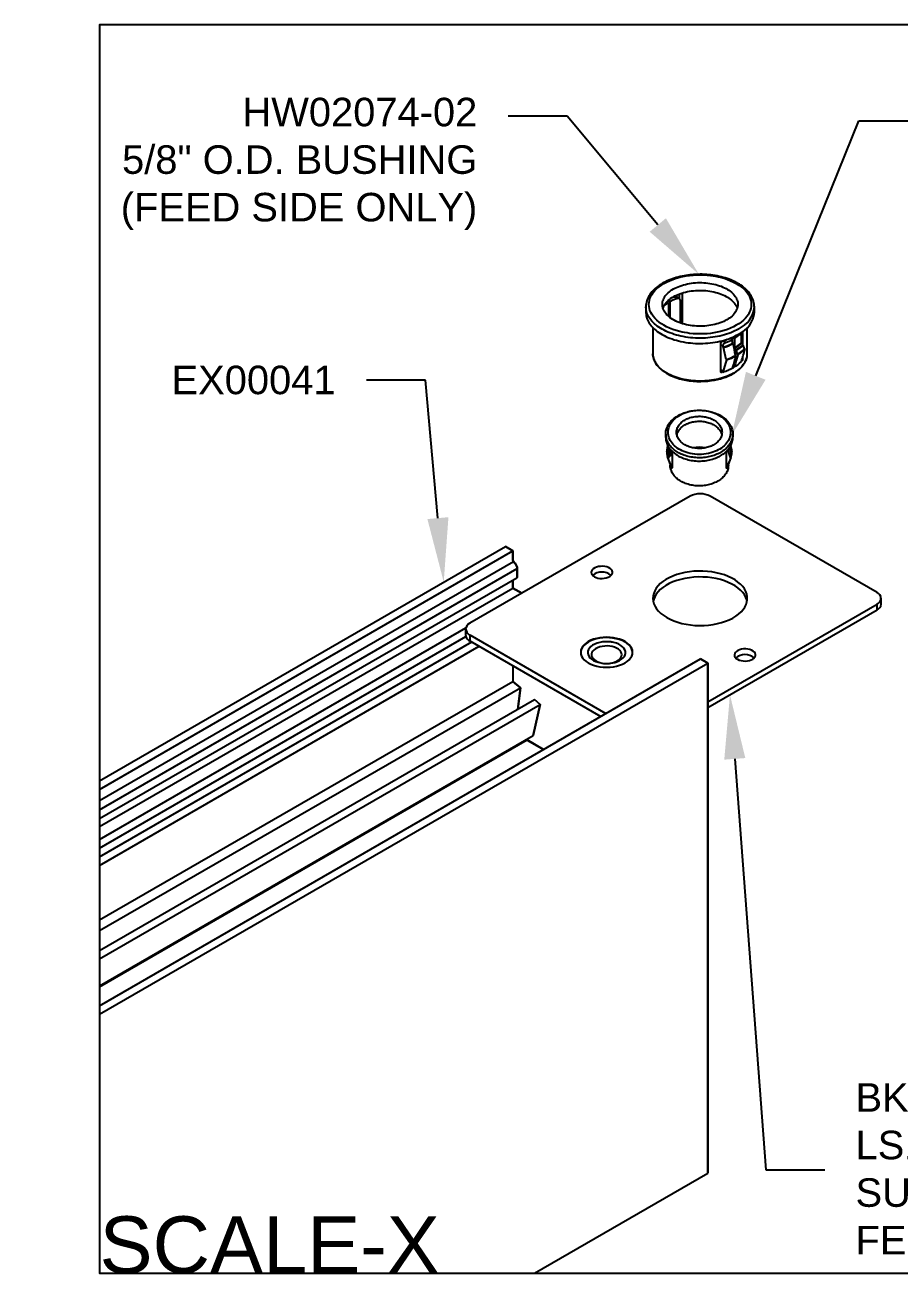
# Model space of a CAD drawing. Extents: x -0.5 to 12.5, y -8.2 to 0.
# Drawn here: x -0.49 to 5.27, y -8.23 to 0 of the extents above; entities that cross this region are included whole.
import ezdxf
from ezdxf import colors
from ezdxf.entities.mleader import LeaderData, LeaderLine
from ezdxf.math import Vec2, Vec3

# ---------------------------------------------------------------- set-up
doc = ezdxf.new("R2010")
doc.units = 0
doc.header["$LTSCALE"] = 0.5
doc.header["$MEASUREMENT"] = 0
for name, color, linetype in [('FAB DWG', 221, 'CONTINUOUS'), ('Hardware', 242, 'CONTINUOUS'), ('Housing', 150, 'CONTINUOUS'), ('Mounting', 4, 'CONTINUOUS')]:
    doc.layers.add(name, color=color, linetype=linetype)
doc.layers.add('Text-Unprinted', color=131, linetype='CONTINUOUS', plot=False)
doc.styles.add('LSAD_Standard', font='arial.ttf')

msp = doc.modelspace()

# ---------------------------------------------------------------- linework, layer by layer
at = {"layer": 'Hardware', "linetype": 'Continuous', "lineweight": 25, "transparency": 16777216}
for p, q in [((3.7888, -1.7913), (3.8068, -1.8017)), ((3.8194, -1.8022), (3.8011, -1.7917)), ((3.8212, -1.8039), (3.8212, -1.7724)), ((3.84, -1.9684), (3.84, -1.766)), ((3.5996, -1.8579), (3.5996, -1.8576)), ((3.5996, -1.8579), (3.5996, -1.8928)), ((3.749, -1.8288), (3.7392, -1.8232)), ((3.7426, -1.8252), (3.7426, -1.8197)), ((3.7602, -1.8223), (3.7476, -1.8151)), ((3.749, -1.8288), (3.749, -1.9206)), ((3.7602, -1.9297), (3.7602, -1.8223)), ((3.8248, -1.8121), (3.8248, -1.9634)), ((4.3141, -1.8572), (4.3141, -1.8578)), ((4.3141, -1.8928), (4.3141, -1.8578)), ((3.6458, -1.9944), (3.6458, -2.1675)), ((4.2133, -2.0364), (4.2185, -2.0394)), ((4.2261, -2.0371), (4.219, -2.033)), ((4.229, -2.0923), (4.229, -2.0455)), ((4.2367, -2.021), (4.2367, -2.1063)), ((4.2679, -2.1674), (4.2679, -1.9943)), ((4.0925, -2.2852), (4.0924, -2.0836)), ((4.0924, -2.1072), (4.1073, -2.1158)), ((4.1249, -2.0935), (4.1069, -2.083)), ((4.1073, -2.1158), (4.1073, -2.1239)), ((4.1073, -2.1239), (4.1109, -2.126)), ((4.1275, -2.205), (4.1109, -2.126)), ((4.1562, -2.064), (4.171, -2.0725)), ((4.1647, -2.0606), (4.1647, -2.0689)), ((4.1694, -2.0586), (4.1823, -2.066)), ((4.171, -2.0969), (4.171, -2.0725)), ((4.1746, -2.099), (4.171, -2.0969)), ((4.1823, -2.066), (4.1823, -2.1291)), ((4.1823, -2.1291), (4.1858, -2.1311)), ((4.1858, -2.1311), (4.1903, -2.1447)), ((4.2327, -2.0944), (4.229, -2.0923)), ((4.241, -2.1102), (4.2373, -2.1081)), ((4.2492, -2.1348), (4.241, -2.1102)), ((4.2529, -2.1369), (4.2492, -2.1348)), ((3.6458, -2.1683), (3.6458, -2.1675)), ((4.1311, -2.2071), (4.1073, -2.2872)), ((4.1275, -2.205), (4.1311, -2.2071)), ((4.1903, -2.1447), (4.1938, -2.1468)), ((4.1941, -2.1797), (4.1905, -2.1777)), ((4.1938, -2.1468), (4.2018, -2.1712)), ((4.2018, -2.1712), (4.2053, -2.1732)), ((4.234, -2.2003), (4.2367, -2.2019)), ((4.2367, -2.1912), (4.2367, -2.2019)), ((4.0925, -2.2722), (4.1073, -2.2807)), ((4.1073, -2.2872), (4.1073, -2.2807)), ((4.1758, -2.2435), (4.1839, -2.2482)), ((3.7301, -2.6958), (3.7301, -2.7174)), ((4.1727, -2.7174), (4.1727, -2.6958)), ((3.7405, -2.8087), (3.7497, -2.7815)), ((3.7454, -2.7746), (3.7435, -2.7746)), ((3.7467, -2.7768), (3.7466, -2.7771)), ((3.7601, -2.7961), (3.7601, -2.7993)), ((4.1624, -2.8173), (4.1512, -2.7846)), ((4.1593, -2.7746), (4.1575, -2.7746)), ((3.7366, -2.8087), (3.7405, -2.8087)), ((3.7399, -2.8173), (3.7366, -2.8087)), ((3.7405, -2.8173), (3.7366, -2.8173)), ((3.7484, -2.8054), (3.7405, -2.8173)), ((3.7435, -2.8515), (3.7475, -2.8515)), ((3.7679, -2.914), (3.7435, -2.8515)), ((3.7475, -2.8515), (3.7557, -2.8395)), ((3.7522, -2.8054), (3.7484, -2.8054)), ((3.7562, -2.7993), (3.7522, -2.8054)), ((3.7534, -2.8769), (3.7668, -2.9114)), ((3.7557, -2.8395), (3.7596, -2.8395)), ((3.7601, -2.7993), (3.7562, -2.7993)), ((3.7596, -2.8395), (3.7639, -2.8334)), ((3.7639, -2.8334), (3.7679, -2.8334)), ((3.7679, -2.8334), (3.7679, -2.8049)), ((3.7719, -2.809), (3.7719, -2.9183)), ((4.1309, -2.9183), (4.1309, -2.809)), ((4.1352, -2.8046), (4.135, -2.8052)), ((4.135, -2.8049), (4.135, -2.8052)), ((4.135, -2.8052), (4.139, -2.8052)), ((4.1593, -2.8515), (4.135, -2.914)), ((4.136, -2.9114), (4.1494, -2.8769)), ((4.139, -2.8052), (4.1553, -2.8515)), ((4.1553, -2.8515), (4.1593, -2.8515)), ((4.1563, -2.7994), (4.1624, -2.8087)), ((4.1624, -2.8087), (4.1662, -2.8087)), ((4.1662, -2.8173), (4.1624, -2.8173)), ((4.1662, -2.8087), (4.163, -2.8173)), ((3.76, -2.8938), (3.76, -2.9021)), ((3.7679, -2.914), (3.7668, -2.9114)), ((3.7679, -2.9097), (3.7679, -2.914)), ((3.7719, -2.9097), (3.7679, -2.9097)), ((4.1309, -2.9097), (4.135, -2.9097)), ((4.135, -2.914), (4.135, -2.9097)), ((4.136, -2.9114), (4.135, -2.914)), ((4.1429, -2.9021), (4.1429, -2.8938))]:
    msp.add_line(p, q, dxfattribs=at)
at = {"layer": 'Hardware', "linetype": 'Continuous', "lineweight": 25, "transparency": 16777216, "flags": 128}
for points in [[(3.9568, -1.6432), (3.9408, -1.6434), (3.9344, -1.6436), (3.9238, -1.6441), (3.9128, -1.6448), (3.901, -1.6458), (3.8888, -1.647), (3.8763, -1.6486), (3.8636, -1.6505), (3.8508, -1.6527), (3.838, -1.6552), (3.8252, -1.658), (3.8125, -1.6612), (3.7999, -1.6647), (3.7874, -1.6685), (3.7752, -1.6726), (3.7632, -1.677), (3.7514, -1.6817), (3.7399, -1.6867), (3.7287, -1.692), (3.7179, -1.6976), (3.7074, -1.7034), (3.6973, -1.7096), (3.6875, -1.716), (3.6782, -1.7226), (3.6693, -1.7295), (3.6609, -1.7367), (3.653, -1.744), (3.6455, -1.7516), (3.6385, -1.7595), (3.6321, -1.7675), (3.6262, -1.7757), (3.6209, -1.784), (3.6161, -1.7926), (3.6119, -1.8013), (3.6083, -1.8101), (3.6053, -1.8191), (3.6029, -1.8281), (3.6012, -1.8373), (3.6, -1.8466), (3.5996, -1.8559), (3.5996, -1.8576)], [(4.3141, -1.8571), (4.3139, -1.8504), (4.313, -1.841), (4.3115, -1.8315), (4.3092, -1.8219), (4.3062, -1.8124), (4.3025, -1.8029), (4.298, -1.7935), (4.2928, -1.784), (4.2875, -1.7757), (4.2816, -1.7675), (4.2751, -1.7595), (4.2681, -1.7516), (4.2606, -1.7439), (4.2526, -1.7365), (4.244, -1.7292), (4.235, -1.7222), (4.2255, -1.7155), (4.2155, -1.709), (4.2051, -1.7027), (4.1944, -1.6968), (4.1832, -1.6911), (4.1717, -1.6857), (4.1598, -1.6806), (4.1476, -1.6759), (4.1351, -1.6714), (4.1223, -1.6672), (4.1093, -1.6634), (4.0961, -1.6599), (4.0826, -1.6567), (4.069, -1.6538), (4.0552, -1.6513), (4.0414, -1.6492), (4.0276, -1.6473), (4.0138, -1.6459), (4.0005, -1.6447), (3.9878, -1.6439), (3.9787, -1.6436), (3.9695, -1.6433), (3.9568, -1.6432)], [(4.1954, -1.9793), (4.1773, -1.9891), (4.1581, -1.998), (4.1371, -2.0063), (4.1144, -2.0138), (4.0908, -2.0204), (4.0697, -2.0252), (4.048, -2.0291), (4.026, -2.0323), (4.0031, -2.0346), (3.98, -2.0359), (3.9568, -2.0364), (3.9336, -2.0359), (3.9106, -2.0346), (3.8877, -2.0323), (3.8711, -2.03), (3.8547, -2.0273), (3.8387, -2.0241), (3.8228, -2.0204), (3.7992, -2.0138), (3.7766, -2.0063), (3.7556, -1.998), (3.7364, -1.9891), (3.7183, -1.9793), (3.7015, -1.9689), (3.686, -1.9578), (3.6716, -1.9457), (3.6585, -1.9326), (3.6472, -1.919), (3.6389, -1.9068), (3.632, -1.8943), (3.6266, -1.8815), (3.6226, -1.8683), (3.6203, -1.855), (3.6195, -1.8416), (3.6203, -1.8282), (3.6226, -1.8149), (3.6266, -1.8017), (3.6305, -1.7921), (3.6353, -1.7827), (3.6408, -1.7734), (3.6472, -1.7642), (3.6585, -1.7506), (3.6716, -1.7375), (3.686, -1.7254), (3.7015, -1.7143), (3.7183, -1.7039)], [(4.1328, -1.9432), (4.1228, -1.9486), (4.1123, -1.9537), (4.1014, -1.9585), (4.09, -1.9629), (4.0782, -1.967), (4.0661, -1.9707), (4.0536, -1.9739), (4.0408, -1.9768), (4.0278, -1.9793), (4.0146, -1.9813), (4.0012, -1.983), (3.9876, -1.9842), (3.974, -1.9849), (3.9603, -1.9852), (3.9465, -1.9851), (3.9329, -1.9846), (3.9193, -1.9836), (3.9058, -1.9822), (3.8924, -1.9804), (3.8793, -1.9781), (3.8664, -1.9754), (3.8538, -1.9724), (3.8414, -1.9689), (3.8295, -1.965), (3.8179, -1.9608), (3.8067, -1.9562), (3.796, -1.9512), (3.7858, -1.9459), (3.7761, -1.9403), (3.767, -1.9345), (3.7584, -1.9283), (3.7504, -1.9218), (3.7431, -1.9151), (3.7364, -1.9082), (3.7304, -1.9011), (3.725, -1.8938), (3.7204, -1.8864), (3.7165, -1.8788), (3.7133, -1.8711), (3.7109, -1.8633), (3.7092, -1.8554), (3.7082, -1.8475), (3.7081, -1.8396), (3.7086, -1.8317), (3.7099, -1.8238), (3.712, -1.816), (3.7148, -1.8083), (3.7184, -1.8006), (3.7227, -1.7931), (3.7276, -1.7857), (3.7333, -1.7785), (3.7397, -1.7715), (3.7467, -1.7647), (3.7544, -1.7581), (3.7626, -1.7518), (3.7715, -1.7458), (3.7809, -1.74), (3.7909, -1.7346), (3.8013, -1.7295), (3.8123, -1.7247), (3.8236, -1.7203), (3.8354, -1.7162), (3.8476, -1.7125), (3.8601, -1.7093), (3.8728, -1.7064), (3.8859, -1.7039), (3.8991, -1.7019), (3.9125, -1.7002), (3.9261, -1.6991), (3.9397, -1.6983), (3.9534, -1.698), (3.9671, -1.6981), (3.9808, -1.6986), (3.9944, -1.6996), (4.0079, -1.701), (4.0212, -1.7028), (4.0344, -1.7051), (4.0473, -1.7078), (4.0599, -1.7109), (4.0722, -1.7143), (4.0842, -1.7182), (4.0958, -1.7224), (4.1069, -1.727), (4.1176, -1.732), (4.1279, -1.7373), (4.1376, -1.7429), (4.1467, -1.7488), (4.1553, -1.7549), (4.1632, -1.7614), (4.1706, -1.7681), (4.1773, -1.775), (4.1833, -1.7821), (4.1886, -1.7894), (4.1933, -1.7968), (4.1972, -1.8044), (4.2003, -1.8121), (4.2028, -1.8199), (4.2045, -1.8278), (4.2054, -1.8357), (4.2056, -1.8436), (4.2051, -1.8515), (4.2037, -1.8594), (4.2017, -1.8672), (4.1988, -1.875), (4.1953, -1.8826), (4.191, -1.8901), (4.186, -1.8975), (4.1804, -1.9047), (4.174, -1.9117), (4.167, -1.9185), (4.1593, -1.9251), (4.151, -1.9314), (4.1422, -1.9374), (4.1328, -1.9432)], [(3.7183, -1.7039), (3.7364, -1.6942), (3.7556, -1.6853), (3.7766, -1.6769), (3.7992, -1.6694), (3.8229, -1.6628), (3.844, -1.658), (3.8656, -1.6541), (3.8877, -1.6509), (3.9106, -1.6486), (3.9336, -1.6473), (3.9569, -1.6468), (3.9801, -1.6473), (4.0031, -1.6486), (4.026, -1.6509), (4.0426, -1.6532), (4.0589, -1.6559), (4.075, -1.6591), (4.0909, -1.6628), (4.1145, -1.6694), (4.1371, -1.6769), (4.1581, -1.6852), (4.1773, -1.6942), (4.1954, -1.7039), (4.2122, -1.7143), (4.2276, -1.7254), (4.2421, -1.7375), (4.2551, -1.7506), (4.2665, -1.7642), (4.2748, -1.7764), (4.2817, -1.7889), (4.2871, -1.8017), (4.291, -1.8149), (4.2934, -1.8282), (4.2942, -1.8416), (4.2934, -1.855), (4.291, -1.8683), (4.2871, -1.8815), (4.2831, -1.8911), (4.2784, -1.9005), (4.2728, -1.9098), (4.2665, -1.919), (4.2551, -1.9326), (4.242, -1.9457), (4.2276, -1.9578), (4.2122, -1.9689), (4.1954, -1.9793)], [(3.712, -1.8672), (3.712, -1.8672), (3.7148, -1.8595), (3.7184, -1.8518), (3.7227, -1.8443), (3.7276, -1.8369), (3.7333, -1.8297), (3.7397, -1.8227), (3.7467, -1.8159), (3.7544, -1.8093), (3.7626, -1.803), (3.7715, -1.797), (3.7809, -1.7912), (3.7909, -1.7858), (3.8013, -1.7807), (3.8123, -1.7759), (3.8236, -1.7715), (3.8354, -1.7674), (3.8476, -1.7637), (3.8601, -1.7605), (3.8728, -1.7576), (3.8859, -1.7551), (3.8991, -1.7531), (3.9125, -1.7514), (3.9261, -1.7502), (3.9397, -1.7495), (3.9534, -1.7492), (3.9671, -1.7493), (3.9808, -1.7498), (3.9944, -1.7508), (4.0079, -1.7522), (4.0212, -1.754), (4.0344, -1.7563), (4.0473, -1.759), (4.0599, -1.7621), (4.0722, -1.7655), (4.0842, -1.7694), (4.0958, -1.7736), (4.1069, -1.7782), (4.1177, -1.7832), (4.1279, -1.7885), (4.1376, -1.7941), (4.1467, -1.8), (4.1553, -1.8061), (4.1632, -1.8126), (4.1706, -1.8193), (4.1773, -1.8262), (4.1833, -1.8333), (4.1886, -1.8406), (4.1933, -1.848), (4.1972, -1.8556), (4.2004, -1.8633), (4.2017, -1.8672)], [(4.2095, -2.0037), (4.1976, -2.0103), (4.1853, -2.0165), (4.1724, -2.0224), (4.1591, -2.0279), (4.1454, -2.0331), (4.1313, -2.0379), (4.1168, -2.0423), (4.102, -2.0463), (4.0869, -2.05), (4.0715, -2.0532), (4.0559, -2.0561), (4.04, -2.0585), (4.024, -2.0605), (4.0078, -2.062), (3.9916, -2.0632), (3.9752, -2.0639), (3.9589, -2.0641), (3.9425, -2.064), (3.9261, -2.0634), (3.9098, -2.0624), (3.8937, -2.0609), (3.8776, -2.059), (3.8617, -2.0567), (3.846, -2.054), (3.8306, -2.0508), (3.8154, -2.0473), (3.8005, -2.0434), (3.7859, -2.039), (3.7717, -2.0343), (3.7579, -2.0292), (3.7445, -2.0238), (3.7316, -2.018), (3.7191, -2.0118), (3.7071, -2.0054), (3.6956, -1.9986), (3.6847, -1.9916), (3.6744, -1.9842), (3.6647, -1.9766), (3.6556, -1.9688), (3.6471, -1.9607), (3.6392, -1.9524), (3.6321, -1.9438), (3.6256, -1.9352), (3.6198, -1.9263), (3.6147, -1.9173), (3.6103, -1.9082), (3.6067, -1.899), (3.6038, -1.8897), (3.6017, -1.8803), (3.6003, -1.8709), (3.5996, -1.8614), (3.5996, -1.8579)], [(3.5996, -1.8928), (3.5996, -1.8963), (3.6003, -1.9058), (3.6017, -1.9152), (3.6038, -1.9246), (3.6067, -1.9339), (3.6104, -1.9431), (3.6147, -1.9523), (3.6198, -1.9613), (3.6256, -1.9701), (3.6321, -1.9788), (3.6392, -1.9873), (3.6471, -1.9956), (3.6556, -2.0037), (3.6647, -2.0116), (3.6744, -2.0192), (3.6847, -2.0265), (3.6956, -2.0336), (3.7071, -2.0403), (3.7191, -2.0468), (3.7316, -2.0529), (3.7445, -2.0587), (3.7579, -2.0642), (3.7717, -2.0692), (3.7859, -2.074), (3.8005, -2.0783), (3.8154, -2.0822), (3.8306, -2.0858), (3.846, -2.0889), (3.8617, -2.0916), (3.8776, -2.094), (3.8937, -2.0958), (3.9098, -2.0973), (3.9261, -2.0983), (3.9425, -2.0989), (3.9589, -2.0991), (3.9752, -2.0988), (3.9916, -2.0981), (4.0079, -2.097), (4.024, -2.0954), (4.04, -2.0934), (4.0559, -2.091), (4.0715, -2.0882), (4.0869, -2.0849), (4.102, -2.0813), (4.1168, -2.0772), (4.1313, -2.0728), (4.1454, -2.068), (4.1591, -2.0628), (4.1724, -2.0573), (4.1853, -2.0514), (4.1976, -2.0452), (4.2095, -2.0387)], [(4.2185, -2.0394), (4.2222, -2.037), (4.2253, -2.0367), (4.2276, -2.0387), (4.2288, -2.0426), (4.229, -2.0455)], [(4.1905, -2.1777), (4.1865, -2.158), (4.1826, -2.1383), (4.1786, -2.1186), (4.1746, -2.099)], [(4.2373, -2.1081), (4.2362, -2.1047), (4.235, -2.1012), (4.2338, -2.0978), (4.2327, -2.0944)], [(4.1768, -2.2944), (4.1657, -2.3005), (4.1541, -2.3063), (4.1421, -2.3117), (4.1296, -2.3168), (4.1167, -2.3215), (4.1034, -2.3258), (4.0898, -2.3298), (4.0759, -2.3333), (4.0616, -2.3365), (4.0471, -2.3393), (4.0324, -2.3416), (4.0175, -2.3436), (4.0025, -2.3451), (3.9873, -2.3462), (3.9721, -2.3468), (3.9568, -2.347), (3.9416, -2.3468), (3.9264, -2.3462), (3.9112, -2.3451), (3.8962, -2.3436), (3.8813, -2.3416), (3.8666, -2.3393), (3.8521, -2.3365), (3.8378, -2.3333), (3.8239, -2.3298), (3.8102, -2.3258), (3.7969, -2.3215), (3.7841, -2.3168), (3.7716, -2.3117), (3.7595, -2.3063), (3.748, -2.3005), (3.7369, -2.2944), (3.7264, -2.288), (3.7164, -2.2814), (3.707, -2.2744), (3.6982, -2.2672), (3.6901, -2.2598), (3.6826, -2.2521), (3.6757, -2.2442), (3.6695, -2.2362), (3.664, -2.2279), (3.6592, -2.2196), (3.6552, -2.2111), (3.6518, -2.2025), (3.6492, -2.1938), (3.6473, -2.185), (3.6462, -2.1763), (3.6458, -2.1683)], [(3.6459, -2.1683), (3.6462, -2.176), (3.6472, -2.1846), (3.649, -2.1934), (3.6515, -2.2022), (3.6544, -2.21), (3.6574, -2.2167), (3.6604, -2.2225), (3.6637, -2.2283), (3.6678, -2.2347), (3.6726, -2.2414), (3.6805, -2.251), (3.6896, -2.2606), (3.7002, -2.2703), (3.7123, -2.2799), (3.7216, -2.2865), (3.7299, -2.2919), (3.7372, -2.2962), (3.7431, -2.2996), (3.747, -2.3017), (3.75, -2.3033), (3.7532, -2.3049), (3.7573, -2.307), (3.7623, -2.3093), (3.7682, -2.312), (3.7789, -2.3166), (3.791, -2.3213), (3.8045, -2.3259), (3.8218, -2.3312), (3.841, -2.3361), (3.8623, -2.3406), (3.8857, -2.3443), (3.9109, -2.3471), (3.9362, -2.3487), (3.961, -2.3491), (3.9851, -2.3484), (4.0084, -2.3466), (4.0308, -2.3439), (4.0522, -2.3404), (4.0724, -2.3362), (4.0916, -2.3313), (4.1095, -2.3258), (4.1254, -2.3202), (4.1392, -2.3148), (4.1509, -2.3096), (4.1609, -2.3047), (4.1652, -2.3025), (4.1697, -2.3001), (4.1744, -2.2975), (4.1792, -2.2946), (4.1843, -2.2915), (4.1905, -2.2876), (4.1979, -2.2824), (4.2057, -2.2767), (4.2134, -2.2704), (4.22, -2.2645), (4.2258, -2.2589), (4.2306, -2.2538), (4.2348, -2.2492), (4.2393, -2.2438), (4.2428, -2.2391), (4.2456, -2.2351), (4.2479, -2.2318), (4.2495, -2.2291), (4.2509, -2.2268), (4.2531, -2.223), (4.2558, -2.2177), (4.2589, -2.2108), (4.2615, -2.2042), (4.2639, -2.1966), (4.2659, -2.1879), (4.266, -2.1873)], [(4.1726, -2.2547), (4.178, -2.2359), (4.1834, -2.2172), (4.1887, -2.1984), (4.1941, -2.1797)], [(4.2053, -2.1732), (4.1946, -2.2107), (4.1893, -2.2294), (4.1839, -2.2482)], [(4.2367, -2.2019), (4.2367, -2.203), (4.2365, -2.2042), (4.2363, -2.2054), (4.236, -2.2066), (4.2356, -2.2079), (4.2351, -2.2091), (4.2346, -2.2102), (4.234, -2.2113), (4.2335, -2.2121), (4.233, -2.2127), (4.2323, -2.2133), (4.2316, -2.2138), (4.231, -2.214), (4.2304, -2.2139), (4.23, -2.2137)], [(4.1073, -2.2807), (4.1072, -2.2818), (4.1069, -2.2829), (4.1064, -2.284), (4.1058, -2.2851), (4.105, -2.2862), (4.1041, -2.2871), (4.103, -2.288), (4.1019, -2.2887), (4.1009, -2.2891), (4.1, -2.2895), (4.0987, -2.2898), (4.0974, -2.2899), (4.0962, -2.2897), (4.0951, -2.2894), (4.0942, -2.2888), (4.0934, -2.2881), (4.0929, -2.2872), (4.0926, -2.2862), (4.0925, -2.2857), (4.0925, -2.2852)], [(4.1768, -2.257), (4.175, -2.2578), (4.1736, -2.2579), (4.1727, -2.2572), (4.1724, -2.256), (4.1726, -2.2547)], [(3.7301, -2.6958), (3.7302, -2.6921), (3.7306, -2.6849), (3.7316, -2.6776), (3.733, -2.6704), (3.7349, -2.6632), (3.7373, -2.6562), (3.7402, -2.6492), (3.7435, -2.6423), (3.7472, -2.6355), (3.7514, -2.6288), (3.756, -2.6223), (3.7611, -2.616), (3.7665, -2.6098), (3.7724, -2.6038), (3.7786, -2.598), (3.7852, -2.5924), (3.7922, -2.5871), (3.7995, -2.582), (3.8072, -2.5771), (3.8152, -2.5725), (3.8234, -2.5681), (3.832, -2.564), (3.8408, -2.5603), (3.8498, -2.5568), (3.8591, -2.5536), (3.8685, -2.5507), (3.8782, -2.5481), (3.8879, -2.5459), (3.8979, -2.5439), (3.9079, -2.5423), (3.9181, -2.5411), (3.9283, -2.5401), (3.9386, -2.5396), (3.9488, -2.5393), (3.9591, -2.5394), (3.9694, -2.5398), (3.9797, -2.5406), (3.9899, -2.5417), (4, -2.5431), (4.0099, -2.5449), (4.0198, -2.5469), (4.0295, -2.5494), (4.0391, -2.5521), (4.0484, -2.5551), (4.0576, -2.5585), (4.0665, -2.5621), (4.0752, -2.566), (4.0836, -2.5703), (4.0917, -2.5747), (4.0995, -2.5795), (4.107, -2.5845), (4.1142, -2.5897), (4.121, -2.5952), (4.1274, -2.6009), (4.1335, -2.6068), (4.1391, -2.6129), (4.1444, -2.6191), (4.1492, -2.6255), (4.1536, -2.6321), (4.1576, -2.6388), (4.1611, -2.6457), (4.1642, -2.6526), (4.1668, -2.6597), (4.1689, -2.6668), (4.1706, -2.674), (4.1718, -2.6812), (4.1725, -2.6885), (4.1727, -2.6958), (4.1727, -2.6958)], [(3.7454, -2.685), (3.746, -2.6743), (3.7476, -2.6637), (3.7505, -2.6529), (3.7546, -2.642), (3.7599, -2.6313), (3.7654, -2.6223), (3.7718, -2.6136), (3.779, -2.6052), (3.7872, -2.597), (3.7961, -2.5893), (3.8058, -2.582), (3.8161, -2.5751), (3.8271, -2.5688), (3.8387, -2.563), (3.8506, -2.5579), (3.8629, -2.5534), (3.8756, -2.5495), (3.8907, -2.5458), (3.9061, -2.5429), (3.9214, -2.5408), (3.9363, -2.5397), (3.9514, -2.5393), (3.9665, -2.5397), (3.9815, -2.5408), (3.9967, -2.5429), (4.0122, -2.5458), (4.0273, -2.5495), (4.04, -2.5534), (4.0523, -2.5579), (4.0641, -2.563), (4.0757, -2.5688), (4.0867, -2.5751), (4.0971, -2.582), (4.1068, -2.5893), (4.1157, -2.597), (4.1238, -2.6052), (4.131, -2.6136), (4.1374, -2.6223), (4.143, -2.6313), (4.1483, -2.642), (4.1524, -2.6529), (4.1552, -2.6637), (4.1569, -2.6743), (4.1574, -2.685)], [(4.1011, -2.685), (4.1009, -2.6909), (4.1002, -2.6969), (4.099, -2.7028), (4.0973, -2.7087), (4.0952, -2.7145), (4.0926, -2.7202), (4.0895, -2.7258), (4.086, -2.7313), (4.0821, -2.7366), (4.0778, -2.7417), (4.073, -2.7467), (4.0679, -2.7515), (4.0624, -2.756), (4.0565, -2.7603), (4.0503, -2.7644), (4.0438, -2.7682), (4.037, -2.7718), (4.0299, -2.7751), (4.0226, -2.7781), (4.015, -2.7808), (4.0072, -2.7832), (3.9993, -2.7853), (3.9912, -2.787), (3.983, -2.7884), (3.9746, -2.7895), (3.9662, -2.7903), (3.9578, -2.7907), (3.9493, -2.7908), (3.9408, -2.7905), (3.9324, -2.79), (3.924, -2.789), (3.9158, -2.7878), (3.9076, -2.7862), (3.8996, -2.7843), (3.8917, -2.782), (3.884, -2.7795), (3.8766, -2.7766), (3.8693, -2.7735), (3.8624, -2.7701), (3.8557, -2.7664), (3.8494, -2.7624), (3.8433, -2.7582), (3.8376, -2.7538), (3.8323, -2.7491), (3.8274, -2.7442), (3.8228, -2.7392), (3.8187, -2.7339), (3.815, -2.7286), (3.8117, -2.723), (3.8089, -2.7174), (3.8065, -2.7116), (3.8046, -2.7058), (3.8032, -2.6999), (3.8022, -2.6939), (3.8018, -2.6879), (3.8018, -2.682), (3.8022, -2.676), (3.8032, -2.67), (3.8046, -2.6641), (3.8065, -2.6583), (3.8089, -2.6525), (3.8117, -2.6469), (3.815, -2.6413), (3.8187, -2.636), (3.8228, -2.6307), (3.8274, -2.6257), (3.8323, -2.6208), (3.8376, -2.6161), (3.8433, -2.6117), (3.8494, -2.6075), (3.8557, -2.6035), (3.8624, -2.5998), (3.8693, -2.5964), (3.8766, -2.5933), (3.884, -2.5904), (3.8917, -2.5879), (3.8996, -2.5856), (3.9076, -2.5837), (3.9158, -2.5821), (3.924, -2.5809), (3.9324, -2.5799), (3.9408, -2.5794), (3.9493, -2.5791), (3.9578, -2.5792), (3.9662, -2.5796), (3.9746, -2.5804), (3.983, -2.5815), (3.9912, -2.5829), (3.9993, -2.5846), (4.0072, -2.5867), (4.015, -2.5891), (4.0226, -2.5918), (4.0299, -2.5948), (4.037, -2.5981), (4.0438, -2.6017), (4.0503, -2.6055), (4.0565, -2.6096), (4.0624, -2.6139), (4.0679, -2.6184), (4.073, -2.6232), (4.0778, -2.6282), (4.0821, -2.6333), (4.086, -2.6386), (4.0895, -2.6441), (4.0926, -2.6497), (4.0952, -2.6554), (4.0973, -2.6612), (4.099, -2.6671), (4.1002, -2.673), (4.1009, -2.679), (4.1011, -2.685)], [(3.8035, -2.7012), (3.8046, -2.6966), (3.8065, -2.6908), (3.8089, -2.685), (3.8117, -2.6794), (3.815, -2.6738), (3.8187, -2.6684), (3.8228, -2.6632), (3.8274, -2.6582), (3.8323, -2.6533), (3.8376, -2.6486), (3.8433, -2.6442), (3.8494, -2.64), (3.8557, -2.636), (3.8624, -2.6323), (3.8693, -2.6289), (3.8766, -2.6258), (3.884, -2.6229), (3.8917, -2.6204), (3.8996, -2.6181), (3.9076, -2.6162), (3.9158, -2.6146), (3.924, -2.6134), (3.9324, -2.6124), (3.9408, -2.6118), (3.9493, -2.6116), (3.9578, -2.6117), (3.9662, -2.6121), (3.9746, -2.6129), (3.983, -2.614), (3.9912, -2.6154), (3.9993, -2.6171), (4.0072, -2.6192), (4.015, -2.6216), (4.0226, -2.6243), (4.0299, -2.6273), (4.037, -2.6306), (4.0438, -2.6341), (4.0503, -2.638), (4.0565, -2.6421), (4.0624, -2.6464), (4.0679, -2.6509), (4.073, -2.6557), (4.0778, -2.6607), (4.0821, -2.6658), (4.086, -2.6711), (4.0895, -2.6766), (4.0926, -2.6822), (4.0952, -2.6879), (4.0973, -2.6937), (4.099, -2.6995), (4.0994, -2.7012)], [(4.1727, -2.6958), (4.1725, -2.7031), (4.1718, -2.7103), (4.1706, -2.7176), (4.1689, -2.7247), (4.1668, -2.7319), (4.1642, -2.7389), (4.1611, -2.7459), (4.1576, -2.7527), (4.1536, -2.7594), (4.1492, -2.766), (4.1444, -2.7724), (4.1391, -2.7787), (4.1335, -2.7848), (4.1274, -2.7907), (4.121, -2.7964), (4.1142, -2.8018), (4.107, -2.8071), (4.0995, -2.8121), (4.0917, -2.8168), (4.0836, -2.8213), (4.0752, -2.8255), (4.0665, -2.8295), (4.0576, -2.8331), (4.0484, -2.8364), (4.0391, -2.8395), (4.0295, -2.8422), (4.0198, -2.8446), (4.0099, -2.8467), (4, -2.8485), (3.9899, -2.8499), (3.9797, -2.851), (3.9694, -2.8518), (3.9591, -2.8522), (3.9488, -2.8523), (3.9386, -2.852), (3.9283, -2.8514), (3.9181, -2.8505), (3.9079, -2.8492), (3.8979, -2.8476), (3.8879, -2.8457), (3.8782, -2.8435), (3.8685, -2.8409), (3.8591, -2.838), (3.8498, -2.8348), (3.8408, -2.8313), (3.832, -2.8275), (3.8234, -2.8234), (3.8152, -2.8191), (3.8072, -2.8145), (3.7995, -2.8096), (3.7922, -2.8045), (3.7852, -2.7991), (3.7786, -2.7936), (3.7724, -2.7878), (3.7665, -2.7818), (3.7611, -2.7756), (3.756, -2.7693), (3.7514, -2.7627), (3.7472, -2.7561), (3.7435, -2.7493), (3.7402, -2.7424), (3.7373, -2.7354), (3.7349, -2.7283), (3.733, -2.7212), (3.7316, -2.7139), (3.7306, -2.7067), (3.7302, -2.6994), (3.7301, -2.6958)], [(4.1574, -2.685), (4.1569, -2.6956), (4.1552, -2.7062), (4.1524, -2.717), (4.1483, -2.7279), (4.143, -2.7386), (4.1374, -2.7476), (4.1311, -2.7563), (4.1238, -2.7647), (4.1157, -2.7729), (4.1068, -2.7806), (4.0971, -2.788), (4.0867, -2.7948), (4.0757, -2.8011), (4.0641, -2.8069), (4.0523, -2.812), (4.04, -2.8165), (4.0273, -2.8204), (4.0122, -2.8241), (3.9968, -2.827), (3.9815, -2.8291), (3.9665, -2.8302), (3.9514, -2.8306), (3.9364, -2.8302), (3.9214, -2.8291), (3.9061, -2.827), (3.8907, -2.8241), (3.8756, -2.8204), (3.8629, -2.8165), (3.8506, -2.812), (3.8387, -2.8069), (3.8271, -2.8011), (3.8161, -2.7948), (3.8058, -2.788), (3.7961, -2.7806), (3.7872, -2.7729), (3.779, -2.7647), (3.7718, -2.7563), (3.7654, -2.7476), (3.7599, -2.7386), (3.7546, -2.7279), (3.7505, -2.717), (3.7476, -2.7062), (3.746, -2.6956), (3.7454, -2.685)], [(3.7301, -2.7174), (3.7302, -2.7211), (3.7306, -2.7284), (3.7316, -2.7356), (3.733, -2.7428), (3.7349, -2.75), (3.7373, -2.7571), (3.7402, -2.7641), (3.7435, -2.771), (3.7472, -2.7777), (3.7514, -2.7844), (3.756, -2.7909), (3.7611, -2.7973), (3.7665, -2.8034), (3.7724, -2.8094), (3.7786, -2.8152), (3.7852, -2.8208), (3.7922, -2.8262), (3.7995, -2.8313), (3.8072, -2.8361), (3.8152, -2.8408), (3.8234, -2.8451), (3.832, -2.8492), (3.8408, -2.853), (3.8498, -2.8565), (3.8591, -2.8597), (3.8685, -2.8625), (3.8782, -2.8651), (3.8879, -2.8674), (3.8979, -2.8693), (3.9079, -2.8709), (3.9181, -2.8721), (3.9283, -2.8731), (3.9386, -2.8737), (3.9488, -2.8739), (3.9591, -2.8738), (3.9694, -2.8734), (3.9797, -2.8727), (3.9899, -2.8716), (4, -2.8701), (4.0099, -2.8684), (4.0198, -2.8663), (4.0295, -2.8639), (4.0391, -2.8611), (4.0484, -2.8581), (4.0576, -2.8548), (4.0665, -2.8511), (4.0752, -2.8472), (4.0836, -2.843), (4.0917, -2.8385), (4.0995, -2.8337), (4.107, -2.8287), (4.1142, -2.8235), (4.121, -2.818), (4.1274, -2.8123), (4.1335, -2.8065), (4.1391, -2.8004), (4.1444, -2.7941), (4.1492, -2.7877), (4.1536, -2.7811), (4.1576, -2.7744), (4.1611, -2.7675), (4.1642, -2.7606), (4.1668, -2.7535), (4.1689, -2.7464), (4.1706, -2.7392), (4.1718, -2.732), (4.1725, -2.7247), (4.1727, -2.7174), (4.1727, -2.7174)], [(4.1419, -2.7971), (4.1406, -2.801), (4.139, -2.8052)], [(4.1429, -2.9021), (4.1426, -2.9089), (4.1419, -2.9157), (4.1407, -2.9224), (4.139, -2.9291), (4.1369, -2.9358), (4.1342, -2.9423), (4.1311, -2.9488), (4.1276, -2.9551), (4.1236, -2.9613), (4.1192, -2.9673), (4.1143, -2.9732), (4.1091, -2.9789), (4.1034, -2.9844), (4.0974, -2.9897), (4.091, -2.9948), (4.0842, -2.9996), (4.0771, -3.0042), (4.0697, -3.0085), (4.062, -3.0126), (4.054, -3.0164), (4.0458, -3.0199), (4.0373, -3.0231), (4.0286, -3.026), (4.0197, -3.0286), (4.0106, -3.0308), (4.0014, -3.0328), (3.992, -3.0344), (3.9826, -3.0357), (3.973, -3.0366), (3.9634, -3.0372), (3.9538, -3.0375), (3.9442, -3.0374), (3.9346, -3.0369), (3.925, -3.0362), (3.9155, -3.0351), (3.9061, -3.0336), (3.8969, -3.0319), (3.8877, -3.0298), (3.8787, -3.0273), (3.8699, -3.0246), (3.8613, -3.0215), (3.8529, -3.0182), (3.8448, -3.0145), (3.837, -3.0106), (3.8294, -3.0064), (3.8221, -3.0019), (3.8152, -2.9972), (3.8086, -2.9923), (3.8024, -2.9871), (3.7965, -2.9817), (3.7911, -2.9761), (3.786, -2.9703), (3.7814, -2.9643), (3.7772, -2.9582), (3.7734, -2.9519), (3.7701, -2.9455), (3.7672, -2.939), (3.7648, -2.9325), (3.7629, -2.9258), (3.7615, -2.9191), (3.7605, -2.9123), (3.76, -2.9055), (3.76, -2.9021)], [(3.7719, -2.9183), (3.7718, -2.9195), (3.7715, -2.9201), (3.771, -2.92), (3.7703, -2.9194), (3.7698, -2.9183), (3.7691, -2.9166), (3.7685, -2.9145), (3.7681, -2.9124), (3.7679, -2.9105), (3.7679, -2.9097)], [(4.135, -2.9097), (4.1349, -2.9113), (4.1346, -2.9132), (4.1342, -2.9152), (4.1336, -2.917), (4.1331, -2.9183), (4.1323, -2.9196), (4.1317, -2.9201), (4.1312, -2.9199), (4.1309, -2.919), (4.1309, -2.9183)]]:
    msp.add_lwpolyline(points, dxfattribs=at)
at = {"layer": 'Hardware', "linetype": 'Continuous', "lineweight": 25, "transparency": 16777216}
for centre, radius, start, end in [((3.9141, -2.1065), 0.3232, 109.38515, 118.42788), ((3.9169, -2.1374), 0.369, 110.31213, 114.09877), ((3.7943, -1.8029), 0.0129, 58.70811, 115.51246), ((3.8126, -1.8124), 0.0122, 1.59644, 118.41082), ((3.8666, -2.023), 0.227, 121.21099, 130.53211), ((4.1364, -1.8408), 0.1785, 294.15066, 354.53716), ((4.1364, -1.8758), 0.1785, 294.15066, 354.53716), ((4.0574, -1.8583), 0.2424, 301.02188, 311.6616), ((4.1162, -2.1092), 0.0278, 109.66399, 148.81488), ((3.993, -1.7616), 0.341, 289.51327, 294.653), ((4.1338, -2.1186), 0.0267, 109.47821, 173.92538), ((3.9992, -1.7795), 0.361, 287.42808, 298.4341), ((4.0003, -1.7775), 0.3657, 287.61296, 298.46232), ((4.0053, -1.7682), 0.3466, 290.18411, 298.56501), ((4.0649, -1.932), 0.2294, 300.78375, 315.68634), ((4.0661, -1.9301), 0.234, 300.78094, 315.40117), ((4.0675, -1.9386), 0.2399, 300.77699, 315.05395), ((4.0687, -1.9367), 0.2445, 300.77361, 314.79133), ((4.0713, -1.952), 0.2551, 300.76522, 314.22836), ((4.0725, -1.95), 0.2597, 300.76126, 313.99377), ((-29.9217, 7.9944), 35.6447, 343.35302, 343.48733), ((4.0054, -1.8379), 0.3869, 288.38674, 298.579), ((4.0066, -1.8359), 0.3916, 288.54417, 298.60246), ((4.1032, -2.1426), 0.1687, 295.83763, 344.80911), ((4.0617, -2.053), 0.2343, 299.40722, 315.57792), ((4.1631, -2.1674), 0.1048, 349.33742, 359.97802), ((4.0013, -1.9483), 0.3551, 287.36319, 299.60894), ((4.168, -2.2427), 0.0168, 301.31605, 340.94187), ((3.8476, -2.8134), 0.1111, 159.54134, 177.5716), ((3.8493, -2.8134), 0.1089, 160.54565, 177.53636), ((3.9514, -3.0243), 0.2414, 80.025, 99.975), ((4.0517, -2.8012), 0.1029, 4.29178, 10.57095), ((4.0535, -2.8134), 0.1089, 2.46488, 19.58667), ((4.0552, -2.8134), 0.1111, 2.4284, 20.45866), ((3.8476, -2.8126), 0.1111, 182.4284, 200.45866), ((3.8496, -2.8126), 0.1092, 182.47681, 200.82839), ((3.8537, -2.8006), 0.1054, 182.583, 201.63306), ((3.8557, -2.8006), 0.1036, 182.63806, 202.04687), ((3.8578, -2.7945), 0.1016, 182.69903, 202.50236), ((3.8598, -2.7944), 0.0998, 182.75939, 202.95042), ((4.0533, -2.8126), 0.1092, 339.17161, 357.52319), ((4.0552, -2.8126), 0.1111, 339.54134, 357.5716)]:
    msp.add_arc(centre, radius, start, end, dxfattribs=at)
at = {"layer": 'Housing', "transparency": 16777216, "extrusion": (-3.33067e-16, 0.816497, 0.57735)}
for p, q in [((0, -4.9807), (2.6744, -3.4367)), ((2.7236, -3.4651), (2.6744, -3.4367)), ((0, -5.0376), (2.7236, -3.4651)), ((0, -5.1111), (2.7276, -3.5363)), ((2.7236, -3.5267), (2.7236, -3.4651)), ((2.7372, -3.5472), (2.7276, -3.5363)), ((0, -5.1716), (2.7519, -3.5828)), ((2.7519, -3.6367), (2.7519, -3.5828)), ((0, -5.2305), (2.7488, -3.6435)), ((2.7229, -3.7108), (2.7229, -3.6585)), ((0, -5.2828), (2.7229, -3.7108)), ((2.7826, -3.7453), (2.7229, -3.7108)), ((0, -5.3679), (2.4141, -3.9742)), ((0, -5.4248), (2.4142, -4.031)), ((0, -5.4817), (2.4521, -4.0659)), ((0, -5.5386), (2.5014, -4.0944)), ((0, -6.4635), (3.9585, -4.178)), ((4.0078, -4.2065), (3.9585, -4.178)), ((0, -6.5204), (4.0078, -4.2065)), ((4.0078, -7.5665), (4.0078, -4.2065)), ((0, -5.8982), (2.7229, -4.3262)), ((2.7726, -4.3682), (2.7229, -4.3262)), ((0, -5.9689), (2.7726, -4.3682)), ((2.7567, -4.5085), (2.7726, -4.3682)), ((0, -6.1), (2.8649, -4.446)), ((0, -6.1536), (2.9026, -4.4778)), ((2.8565, -4.6823), (2.9026, -4.4778)), ((2.9026, -4.4778), (2.8649, -4.446)), ((0, -6.3315), (2.8565, -4.6823)), ((0, -6.3389), (2.8172, -4.7124)), ((2.8172, -4.7124), (2.8172, -4.705)), ((2.9251, -4.7747), (2.8172, -4.7124)), ((2.8646, -8.2266), (4.0078, -7.5665))]:
    msp.add_line(p, q, dxfattribs=at)
at = {"layer": 'Housing', "transparency": 16777216, "extrusion": (1.11022e-16, 0.816497, 0.57735)}
for p, q in [((2.6744, -3.4367), (2.7236, -3.4651)), ((2.7236, -3.4651), (2.7236, -3.5267)), ((2.7276, -3.5363), (2.7372, -3.5472)), ((2.7519, -3.5828), (2.7519, -3.6367)), ((2.7229, -3.6585), (2.7229, -3.7108)), ((2.7229, -3.7108), (2.7826, -3.7453)), ((3.9585, -4.178), (4.0078, -4.2065)), ((2.7229, -4.2222), (2.7229, -4.3262)), ((4.0078, -4.2065), (4.0078, -7.5665)), ((2.7229, -4.3262), (2.7726, -4.3682)), ((2.7726, -4.3682), (2.7567, -4.5085)), ((2.9026, -4.4778), (2.8565, -4.6823)), ((2.8649, -4.446), (2.9026, -4.4778)), ((2.8172, -4.705), (2.8172, -4.7125)), ((2.8172, -4.7125), (2.925, -4.7747))]:
    msp.add_line(p, q, dxfattribs=at)
at = {"layer": 'Housing', "transparency": 16777216, "extrusion": (-2.20052e-16, -6.29482e-17, -1)}
msp.add_ellipse((2.7307, -3.5307), major_axis=(-0.00498, 0.00862), ratio=0.57735, start_param=-1.906431, end_param=-0.785398, dxfattribs=at)
at = {"layer": 'Housing', "transparency": 16777216}
for centre, major_axis, start_param, end_param in [((2.7307, -3.5307), (0.00498, -0.00862), -2.356195, -1.235161), ((2.7259, -3.5677), (-0.0184, 0.0319), -2.356215, -1.235161), ((2.7414, -3.6306), (0.0075, -0.0129), 0, 0.785378)]:
    msp.add_ellipse(centre, major_axis=major_axis, ratio=0.57735, start_param=start_param, end_param=end_param, dxfattribs=at)
at = {"layer": 'Housing', "transparency": 16777216, "extrusion": (-1.11556e-17, 1.85856e-16, -1)}
msp.add_ellipse((2.7259, -3.5677), major_axis=(0.0184, -0.0319), ratio=0.57735, start_param=-1.906431, end_param=-0.785378, dxfattribs=at)
at = {"layer": 'Housing', "transparency": 16777216, "extrusion": (1.84859e-16, 2.34926e-16, -1)}
msp.add_ellipse((2.7414, -3.6306), major_axis=(0.0075, -0.0129), ratio=0.57735, start_param=-0.785352, end_param=0, dxfattribs=at)
at = {"layer": 'Mounting', "linetype": 'Continuous', "lineweight": 25, "transparency": 16777216}
for p, q in [((3.8909, -3.1055), (2.7826, -3.7453)), ((5.1224, -3.7403), (4.0228, -3.1055)), ((2.7826, -3.7453), (2.4394, -3.9434)), ((5.1497, -3.8174), (5.1497, -3.7784)), ((4.0078, -4.4599), (5.1224, -3.8165)), ((4.0078, -4.4989), (5.1224, -3.8555)), ((5.1224, -3.8555), (5.1224, -3.8165)), ((2.4121, -3.9815), (2.4121, -4.0205)), ((2.4394, -4.0196), (3.3362, -4.5373)), ((2.4394, -4.0196), (2.4394, -4.0586)), ((2.4394, -4.0586), (3.3025, -4.5568)), ((3.1704, -4.1363), (3.1704, -4.1414)), ((3.2167, -4.1363), (3.2167, -4.1364)), ((3.4655, -4.1364), (3.4655, -4.1363)), ((3.5118, -4.1414), (3.5118, -4.1363))]:
    msp.add_line(p, q, dxfattribs=at)
at = {"layer": 'Mounting', "linetype": 'Continuous', "lineweight": 25, "transparency": 16777216, "flags": 128}
for points in [[(3.2601, -3.6362), (3.2711, -3.6413), (3.2836, -3.6451), (3.2971, -3.6473), (3.3112, -3.648), (3.3252, -3.6469), (3.3385, -3.6443), (3.3506, -3.6402), (3.3611, -3.6347), (3.3694, -3.6281), (3.3753, -3.6208), (3.3785, -3.6128), (3.3789, -3.6047), (3.3764, -3.5967), (3.3712, -3.5891), (3.3634, -3.5823), (3.3534, -3.5766), (3.3417, -3.5721), (3.3286, -3.5691), (3.3147, -3.5676), (3.3006, -3.5679), (3.2869, -3.5697), (3.2741, -3.5731), (3.2627, -3.5779), (3.2533, -3.5839), (3.2461, -3.591), (3.2415, -3.5987), (3.2398, -3.6067), (3.2408, -3.6148), (3.2447, -3.6227), (3.2512, -3.6299), (3.2601, -3.6362)], [(3.7369, -3.9053), (3.7592, -3.917), (3.7833, -3.9274), (3.809, -3.9363), (3.8361, -3.9438), (3.8643, -3.9498), (3.8934, -3.9541), (3.9231, -3.9569), (3.9531, -3.9579), (3.9831, -3.9573), (4.0129, -3.955), (4.0422, -3.951), (4.0706, -3.9455), (4.098, -3.9383), (4.1241, -3.9297), (4.1486, -3.9197), (4.1714, -3.9084), (4.1921, -3.8958), (4.2106, -3.8821), (4.2268, -3.8675), (4.2404, -3.8521), (4.2514, -3.8359), (4.2597, -3.8192), (4.2651, -3.8022), (4.2676, -3.7849), (4.2673, -3.7675), (4.264, -3.7503), (4.2579, -3.7333), (4.2489, -3.7167), (4.2373, -3.7008), (4.223, -3.6855), (4.2062, -3.6711), (4.1871, -3.6577), (4.1659, -3.6454), (4.1427, -3.6344), (4.1177, -3.6247), (4.0913, -3.6165), (4.0636, -3.6097), (4.0349, -3.6046), (4.0055, -3.601), (3.9756, -3.5992), (3.9456, -3.599), (3.9156, -3.6004), (3.8861, -3.6035), (3.8572, -3.6083), (3.8292, -3.6147), (3.8024, -3.6225), (3.7771, -3.6319), (3.7534, -3.6426), (3.7317, -3.6545), (3.712, -3.6676), (3.6946, -3.6818), (3.6797, -3.6969), (3.6674, -3.7127), (3.6578, -3.7291), (3.6509, -3.746), (3.6469, -3.7632), (3.6459, -3.7805), (3.6477, -3.7979), (3.6524, -3.815), (3.6599, -3.8318), (3.6702, -3.8481), (3.6832, -3.8637), (3.6988, -3.8786), (3.7167, -3.8925), (3.7369, -3.9053)], [(4.266, -3.7979), (4.264, -3.7893), (4.2579, -3.7723), (4.2489, -3.7557), (4.2373, -3.7398), (4.223, -3.7245), (4.2062, -3.7101), (4.1871, -3.6967), (4.1659, -3.6844), (4.1427, -3.6734), (4.1177, -3.6637), (4.0913, -3.6555), (4.0636, -3.6487), (4.0349, -3.6436), (4.0055, -3.64), (3.9756, -3.6382), (3.9456, -3.638), (3.9156, -3.6394), (3.8861, -3.6426), (3.8572, -3.6473), (3.8292, -3.6537), (3.8024, -3.6615), (3.7771, -3.6709), (3.7534, -3.6816), (3.7317, -3.6935), (3.712, -3.7067), (3.6946, -3.7208), (3.6797, -3.7359), (3.6674, -3.7517), (3.6578, -3.7681), (3.6509, -3.785), (3.6477, -3.7979)], [(3.22, -4.2037), (3.2369, -4.2122), (3.2555, -4.2194), (3.2756, -4.2251), (3.2968, -4.2293), (3.3187, -4.2318), (3.3411, -4.2327), (3.3634, -4.2318), (3.3854, -4.2293), (3.4066, -4.2251), (3.4267, -4.2194), (3.4453, -4.2122), (3.4621, -4.2037), (3.4769, -4.194), (3.4893, -4.1833), (3.4992, -4.1717), (3.5064, -4.1594), (3.5108, -4.1467), (3.5123, -4.1338), (3.5108, -4.1209), (3.5064, -4.1083), (3.4992, -4.096), (3.4893, -4.0844), (3.4769, -4.0737), (3.4621, -4.064), (3.4453, -4.0554), (3.4267, -4.0483), (3.4066, -4.0425), (3.3854, -4.0384), (3.3634, -4.0359), (3.3411, -4.035), (3.3187, -4.0359), (3.2968, -4.0384), (3.2756, -4.0425), (3.2555, -4.0483), (3.2369, -4.0554), (3.22, -4.064), (3.2053, -4.0737), (3.1928, -4.0844), (3.1829, -4.096), (3.1757, -4.1083), (3.1714, -4.1209), (3.1699, -4.1338), (3.1714, -4.1467), (3.1757, -4.1594), (3.1829, -4.1717), (3.1928, -4.1833), (3.2053, -4.194), (3.22, -4.2037)], [(3.5108, -4.1467), (3.5117, -4.1345), (3.5099, -4.1217), (3.5051, -4.1091), (3.4976, -4.0969), (3.4873, -4.0855), (3.4746, -4.0749), (3.4596, -4.0654), (3.4425, -4.057), (3.4237, -4.0501), (3.4036, -4.0446), (3.3823, -4.0407), (3.3603, -4.0384), (3.338, -4.0378), (3.3158, -4.0388), (3.2939, -4.0416), (3.2729, -4.0459), (3.2531, -4.0518), (3.2348, -4.0592), (3.2182, -4.0679), (3.2038, -4.0777), (3.1918, -4.0886), (3.1822, -4.1002), (3.1754, -4.1125), (3.1715, -4.1252), (3.1704, -4.1381), (3.1713, -4.1467)], [(3.4499, -4.1711), (3.4578, -4.1611), (3.463, -4.1505), (3.4653, -4.1396), (3.4648, -4.1286), (3.4613, -4.1178), (3.455, -4.1074), (3.446, -4.0977), (3.4346, -4.0889), (3.421, -4.0812), (3.4055, -4.0748), (3.3885, -4.0699), (3.3703, -4.0665), (3.3515, -4.0647), (3.3325, -4.0646), (3.3137, -4.0662), (3.2954, -4.0695), (3.2783, -4.0743), (3.2627, -4.0805), (3.2488, -4.0881), (3.2372, -4.0968), (3.2279, -4.1064), (3.2214, -4.1167), (3.2176, -4.1275), (3.2167, -4.1385), (3.2188, -4.1494), (3.2237, -4.16), (3.2313, -4.1701), (3.2416, -4.1794), (3.2541, -4.1876), (3.2687, -4.1947), (3.285, -4.2004), (3.3026, -4.2046), (3.3212, -4.2072), (3.3401, -4.2081), (3.3591, -4.2073), (3.3777, -4.2049), (3.3954, -4.2009), (3.4119, -4.1953), (3.4267, -4.1884), (3.4394, -4.1803), (3.4499, -4.1711)], [(3.4655, -4.1364), (3.4648, -4.1287), (3.4613, -4.1179), (3.455, -4.1075), (3.446, -4.0978), (3.4346, -4.089), (3.421, -4.0813), (3.4055, -4.0749), (3.3885, -4.07), (3.3703, -4.0666), (3.3515, -4.0648), (3.3325, -4.0647), (3.3137, -4.0663), (3.2954, -4.0696), (3.2783, -4.0744), (3.2627, -4.0806), (3.2488, -4.0882), (3.2372, -4.0969), (3.2279, -4.1065), (3.2214, -4.1168), (3.2176, -4.1276), (3.2167, -4.1364)], [(3.4286, -4.1783), (3.4355, -4.1693), (3.4397, -4.1598), (3.4411, -4.1501), (3.4396, -4.1403), (3.4353, -4.1309), (3.4282, -4.1219), (3.4187, -4.1139), (3.4069, -4.1068), (3.3932, -4.101), (3.378, -4.0966), (3.3618, -4.0938), (3.3449, -4.0926), (3.328, -4.0931), (3.3114, -4.0952), (3.2957, -4.0988), (3.2813, -4.104), (3.2686, -4.1105), (3.258, -4.1181), (3.2498, -4.1267), (3.2442, -4.136), (3.2414, -4.1456), (3.2414, -4.1554), (3.2444, -4.1651), (3.2501, -4.1743), (3.2584, -4.1828), (3.2691, -4.1904), (3.2819, -4.1969), (3.2964, -4.202), (3.3122, -4.2056), (3.3287, -4.2076), (3.3457, -4.208), (3.3625, -4.2067), (3.3787, -4.2038), (3.3938, -4.1994), (3.4074, -4.1935), (3.4191, -4.1864), (3.4286, -4.1783)], [(4.2031, -4.1806), (4.2141, -4.1857), (4.2266, -4.1895), (4.2401, -4.1917), (4.2542, -4.1923), (4.2681, -4.1913), (4.2815, -4.1887), (4.2936, -4.1845), (4.3041, -4.1791), (4.3124, -4.1725), (4.3183, -4.1651), (4.3215, -4.1572), (4.3219, -4.1491), (4.3194, -4.1411), (4.3142, -4.1335), (4.3064, -4.1267), (4.2964, -4.121), (4.2847, -4.1165), (4.2716, -4.1135), (4.2577, -4.112), (4.2436, -4.1122), (4.2299, -4.1141), (4.2171, -4.1175), (4.2057, -4.1223), (4.1962, -4.1283), (4.1891, -4.1353), (4.1845, -4.143), (4.1828, -4.1511), (4.1838, -4.1592), (4.1877, -4.167), (4.1942, -4.1743), (4.2031, -4.1806)]]:
    msp.add_lwpolyline(points, dxfattribs=at)
at = {"layer": 'Mounting', "linetype": 'Continuous', "lineweight": 25, "transparency": 16777216}
for centre, radius, start, end in [((3.9568, -3.2321), 0.1428, 62.48054, 117.51946), ((3.3094, -3.7014), 0.096, 50.59259, 129.40741), ((5.1075, -3.7784), 0.0409, 291.31255, 68.68745), ((5.1031, -3.8128), 0.0469, 294.33324, 354.34662), ((2.4543, -3.9815), 0.0409, 111.31255, 243.88939), ((2.4576, -4.0167), 0.0457, 184.78227, 198.18622), ((2.4576, -4.0167), 0.0457, 198.18622, 246.53787), ((2.4543, -3.9815), 0.0409, 243.88939, 248.68745), ((4.2524, -4.2458), 0.096, 50.59259, 129.40741)]:
    msp.add_arc(centre, radius, start, end, dxfattribs=at)
at = {"layer": 'Text-Unprinted', "ltscale": 0.5, "transparency": 16777216}
msp.add_lwpolyline([(8.989, 0), (0, 0), (0, -8.2266), (8.989, -8.2266)], close=True, dxfattribs=at)

# ---------------------------------------------------------------- texts
at = {"layer": 'Text-Unprinted', "ltscale": 0.5, "transparency": 16777216, "style": 'LSAD_Standard'}
msp.add_attdef('SCALE-X', (0, -8.2266), 'XEffectiveScaleFactor', height=0.375, dxfattribs=at)

# ---------------------------------------------------------------- leaders
at = {"layer": 'FAB DWG', "ltscale": 0.5, "transparency": 16777216}
ml = msp.add_multileader_mtext('Standard', dxfattribs=at)
ml.set_content("\\A1;HW02054-02\\P{\\H0.5264x;\\S1/2;}'' O.D. BUSHING {\\C6;(FEED SIDE ONLY)}", color=256, style='LSAD_Standard')
ml.set_leader_properties()
ml.build(insert=Vec2(0, 0))
ml.multileader.update_dxf_attribs({"text_left_attachment_type": 2, "dogleg_length": 0.2098, "arrow_head_size": 0.4231})
ctx = ml.context
ctx.base_point, ctx.char_height, ctx.arrow_head_size, ctx.landing_gap_size, ctx.plane_origin = Vec3(5.392, -0.6315), 0.188, 0.4231, 0.2031, Vec3(13.1535, -0.5487)
ctx.left_attachment = 2
notes = []
notes.append((ctx, [(1, (1, 1, 0), (5.0032, -0.6315), (1, 0), 0.3888, [(0, [(4.1647, -2.7045)], 0, [])])]))
ctx.mtext.insert, ctx.mtext.width, ctx.mtext.flow_direction = Vec3(5.5951, -0.1928), 2.47681, 5
ml = msp.add_multileader_mtext('Standard', dxfattribs=at)
ml.set_content('\\A1;HW02074-02\\P5/8" O.D. BUSHING {\\C6;(FEED SIDE ONLY)}', color=256, style='LSAD_Standard')
ml.set_leader_properties()
ml.build(insert=Vec2(0, 0))
ml.multileader.update_dxf_attribs({"text_left_attachment_type": 2, "dogleg_length": 0.2098, "arrow_head_size": 0.4231})
ctx = ml.context
ctx.base_point, ctx.char_height, ctx.arrow_head_size, ctx.landing_gap_size, ctx.plane_origin = Vec3(-0.0383, -0.9183), 0.188, 0.4231, 0.2031, Vec3(13.0829, 1.0397)
ctx.left_attachment, ctx.text_align_type = 2, 2
notes.append((ctx, [(0, (1, 1, 0), (3.0808, -0.6013), (-1, 0), 0.3888, [(0, [(3.9488, -1.6433)], 0, [])])]))
ctx.mtext.insert, ctx.mtext.width, ctx.mtext.alignment, ctx.mtext.flow_direction = Vec3(2.4889, -0.4797), 2.980041, 3, 5
ml = msp.add_multileader_mtext('Standard', dxfattribs=at)
ml.set_content('EX00041', color=256, style='LSAD_Standard')
ml.set_leader_properties()
ml.build(insert=Vec2(0, 0))
ml.multileader.update_dxf_attribs({"text_left_attachment_type": 2, "dogleg_length": 0.2098, "arrow_head_size": 0.4231})
ctx = ml.context
ctx.base_point, ctx.char_height, ctx.arrow_head_size, ctx.landing_gap_size, ctx.plane_origin = Vec3(0.3403, -2.3414), 0.188, 0.4231, 0.2031, Vec3(3.5456, -6.8645)
ctx.left_attachment, ctx.text_align_type = 2, 2
notes.append((ctx, [(1, (1, 1, 0), (2.147, -2.341), (-1, 0), 0.3888, [(0, [(2.2677, -3.6715)], 0, [])])]))
ctx.mtext.insert, ctx.mtext.alignment, ctx.mtext.flow_direction = Vec3(1.5551, -2.2454), 3, 5
ml = msp.add_multileader_mtext('Standard', dxfattribs=at)
ml.set_content('BK00151-00\\PLS1 UP/DN AC SUPPORT BKT W/ FEED HOLE ', color=256, style='LSAD_Standard')
ml.set_leader_properties()
ml.build(insert=Vec2(0, 0))
ml.multileader.update_dxf_attribs({"text_left_attachment_type": 2, "dogleg_length": 0.2098, "arrow_head_size": 0.4231})
ctx = ml.context
ctx.base_point, ctx.char_height, ctx.arrow_head_size, ctx.landing_gap_size, ctx.plane_origin = Vec3(4.7777, -7.5452), 0.188, 0.4231, 0.2031, Vec3(3.8666, -10.0868)
ctx.left_attachment = 2
notes.append((ctx, [(0, (1, 1, 0), (4.3889, -7.5452), (1, 0), 0.3888, [(0, [(4.1535, -4.4148)], 0, [])])]))
ctx.mtext.insert, ctx.mtext.width, ctx.mtext.flow_direction = Vec3(4.9808, -6.9742), 2.910573, 5
for ctx, leaders in notes:
    for number, flags, end, landing, length, lines in leaders:
        leader = LeaderData()
        leader.index, (leader.has_last_leader_line, leader.has_dogleg_vector, leader.attachment_direction) = number, flags
        leader.last_leader_point, leader.dogleg_vector, leader.dogleg_length = Vec3(end), Vec3(landing), length
        for number, points, colour, breaks in lines:
            line = LeaderLine()
            line.index, line.vertices, line.color, line.breaks = number, Vec3.list(points), colors.encode_raw_color(colour), breaks
            leader.lines.append(line)
        ctx.leaders.append(leader)

doc.saveas('drawing.dxf')
